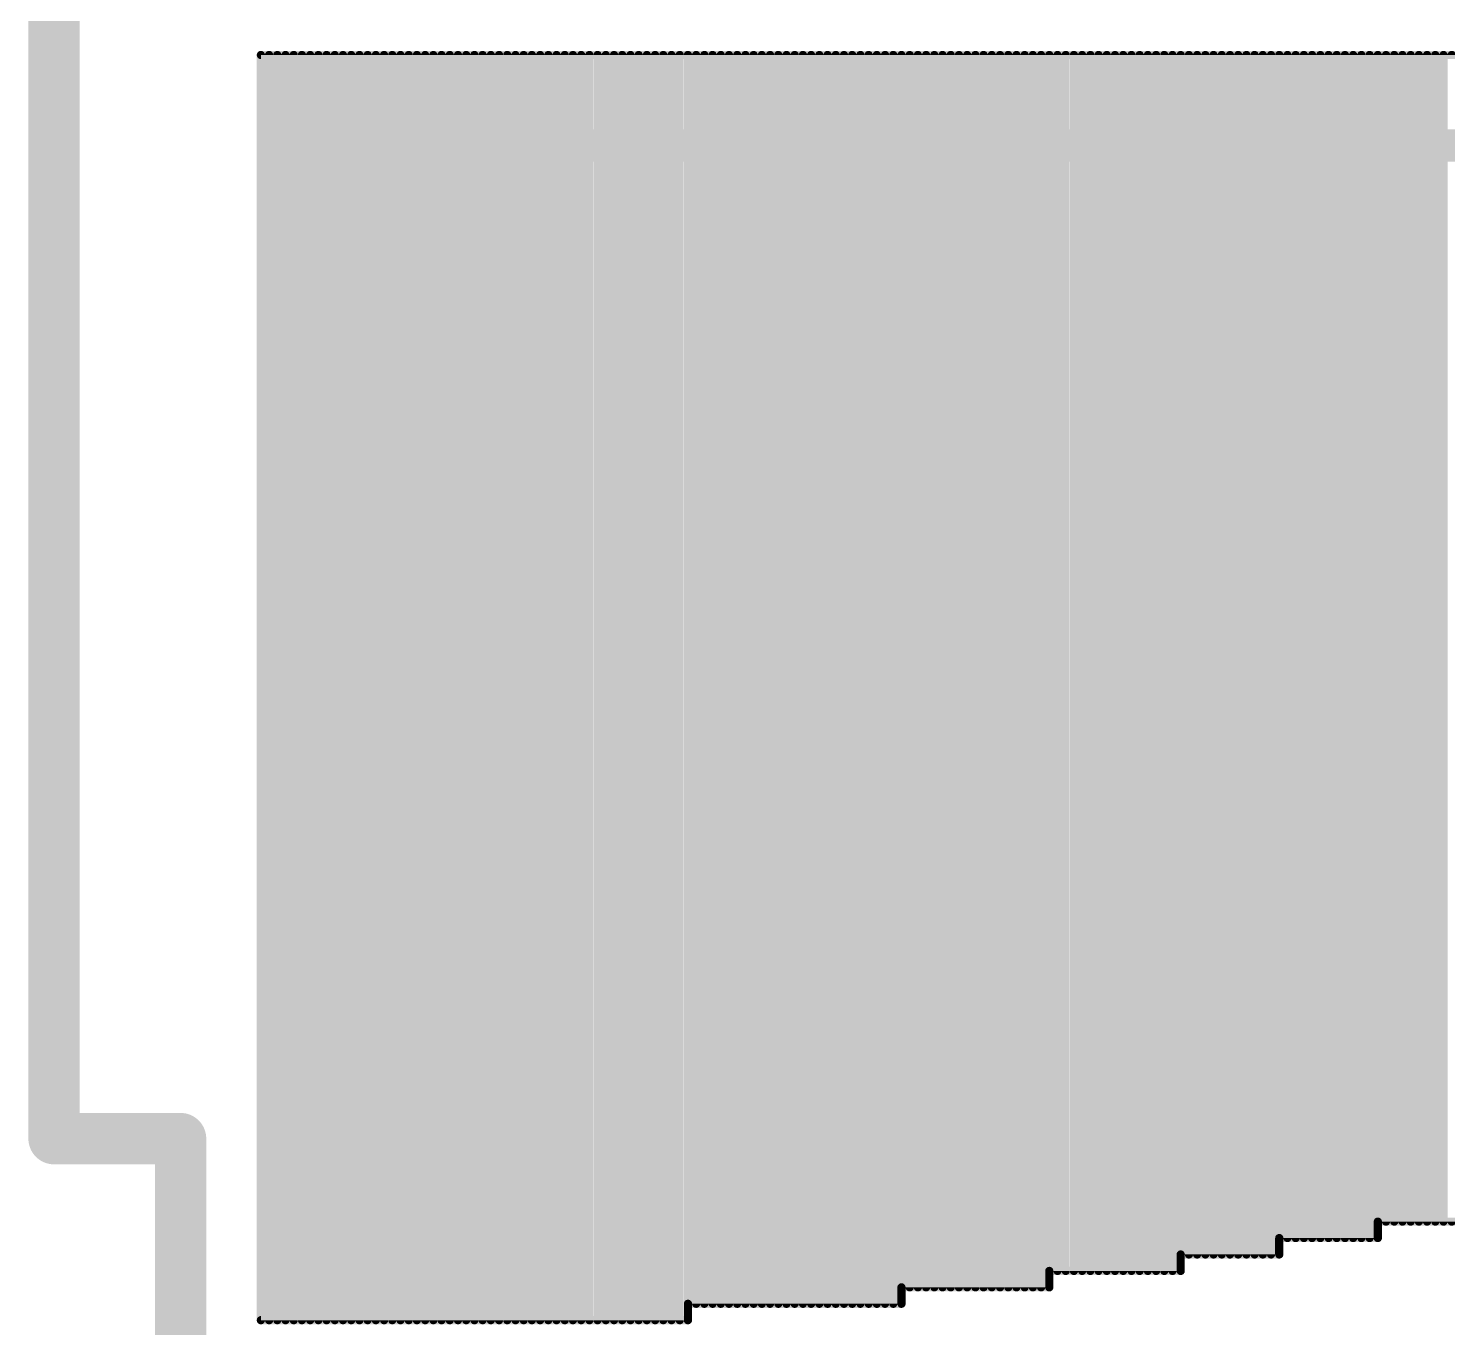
# Model space of a CAD drawing. Extents: x -0.2 to 50.2, y -0.2 to 50.2.
# Drawn here: x -0.2 to 11.02, y 8.51 to 18.78 of the extents above; entities that cross this region are included whole.
import ezdxf

# ---------------------------------------------------------------- set-up
doc = ezdxf.new("R2010")
doc.units = 0
doc.layers.add('1', color=22, linetype='CONTINUOUS')
doc.layers.add('20', color=7, linetype='CONTINUOUS')

# ---------------------------------------------------------------- blocks, each defined once
blk = doc.blocks.new('RECT')
blk.add_solid([(-0.5, -0.5), (0.5, -0.5), (-0.5, 0.5), (0.5, 0.5)])

msp = doc.modelspace()

# ---------------------------------------------------------------- linework, layer by layer
at = {"layer": '1'}
for points, const_width in [([(1.6351, 18.5649), (1.6351, 8.5649)], 0.0649), ([(22.674, 18.5649), (1.6351, 18.5649)], 0.0649), ([(1.6351, 18.5649), (1.6351, 8.5649)], 0.0649), ([(1.7, 18.5649), (1.7, 8.5649)], 0.0649), ([(1.7649, 18.5649), (1.7649, 8.5649)], 0.0649), ([(1.8299, 18.5649), (1.8299, 8.5649)], 0.0649), ([(1.8948, 18.5649), (1.8948, 8.5649)], 0.0649), ([(1.9597, 18.5649), (1.9597, 8.5649)], 0.0649), ([(2.0247, 18.5649), (2.0247, 8.5649)], 0.0649), ([(2.0896, 18.5649), (2.0896, 8.5649)], 0.0649), ([(2.1545, 18.5649), (2.1545, 8.5649)], 0.0649), ([(2.2195, 18.5649), (2.2195, 8.5649)], 0.0649), ([(2.2844, 18.5649), (2.2844, 8.5649)], 0.0649), ([(2.3493, 18.5649), (2.3493, 8.5649)], 0.0649), ([(2.4143, 18.5649), (2.4143, 8.5649)], 0.0649), ([(2.4792, 18.5649), (2.4792, 8.5649)], 0.0649), ([(2.5441, 18.5649), (2.5441, 8.5649)], 0.0649), ([(2.6091, 18.5649), (2.6091, 8.5649)], 0.0649), ([(2.674, 18.5649), (2.674, 8.5649)], 0.0649), ([(2.7389, 18.5649), (2.7389, 8.5649)], 0.0649), ([(2.8039, 18.5649), (2.8039, 8.5649)], 0.0649), ([(2.8688, 18.5649), (2.8688, 8.5649)], 0.0649), ([(2.9338, 18.5649), (2.9338, 8.5649)], 0.0649), ([(2.9987, 18.5649), (2.9987, 8.5649)], 0.0649), ([(3.0636, 18.5649), (3.0636, 8.5649)], 0.0649), ([(3.1286, 18.5649), (3.1286, 8.5649)], 0.0649), ([(3.1935, 18.5649), (3.1935, 8.5649)], 0.0649), ([(3.2584, 18.5649), (3.2584, 8.5649)], 0.0649), ([(3.3234, 18.5649), (3.3234, 8.5649)], 0.0649), ([(3.3883, 18.5649), (3.3883, 8.5649)], 0.0649), ([(3.4532, 18.5649), (3.4532, 8.5649)], 0.0649), ([(3.5182, 18.5649), (3.5182, 8.5649)], 0.0649), ([(3.5831, 18.5649), (3.5831, 8.5649)], 0.0649), ([(3.648, 18.5649), (3.648, 8.5649)], 0.0649), ([(3.713, 18.5649), (3.713, 8.5649)], 0.0649), ([(3.7779, 18.5649), (3.7779, 8.5649)], 0.0649), ([(3.8428, 18.5649), (3.8428, 8.5649)], 0.0649), ([(3.9078, 18.5649), (3.9078, 8.5649)], 0.0649), ([(3.9727, 18.5649), (3.9727, 8.5649)], 0.0649), ([(4.0376, 18.5649), (4.0376, 8.5649)], 0.0649), ([(4.1026, 18.5649), (4.1026, 8.5649)], 0.0649), ([(4.1675, 18.5649), (4.1675, 8.5649)], 0.0649), ([(4.2324, 18.5649), (4.2324, 8.5649)], 0.0649), ([(4.2974, 18.5649), (4.2974, 8.5649)], 0.0649), ([(4.3623, 18.5649), (4.3623, 8.5649)], 0.0649), ([(4.4272, 18.5649), (4.4272, 8.5649)], 0.0649), ([(4.4922, 18.5649), (4.4922, 8.5649)], 0.0649), ([(4.5571, 18.5649), (4.5571, 8.5649)], 0.0649), ([(4.622, 18.5649), (4.622, 8.5649)], 0.0649), ([(4.687, 18.5649), (4.687, 8.5649)], 0.0649), ([(4.7519, 18.5649), (4.7519, 8.5649)], 0.0649), ([(4.8169, 18.5649), (4.8169, 8.5649)], 0.0649), ([(4.8818, 18.5649), (4.8818, 8.5649)], 0.0649), ([(4.9467, 18.5649), (4.9467, 8.5649)], 0.0649), ([(5.0117, 18.5649), (5.0117, 8.5649)], 0.0649), ([(5.0766, 18.5649), (5.0766, 8.6948)], 0.0649), ([(5.1415, 18.5649), (5.1415, 8.6948)], 0.0649), ([(5.2065, 18.5649), (5.2065, 8.6948)], 0.0649), ([(5.2714, 18.5649), (5.2714, 8.6948)], 0.0649), ([(5.3363, 18.5649), (5.3363, 8.6948)], 0.0649), ([(5.4013, 18.5649), (5.4013, 8.6948)], 0.0649), ([(5.4662, 18.5649), (5.4662, 8.6948)], 0.0649), ([(5.5311, 18.5649), (5.5311, 8.6948)], 0.0649), ([(5.5961, 18.5649), (5.5961, 8.6948)], 0.0649), ([(5.661, 18.5649), (5.661, 8.6948)], 0.0649), ([(5.7259, 18.5649), (5.7259, 8.6948)], 0.0649), ([(5.7909, 18.5649), (5.7909, 8.6948)], 0.0649), ([(5.8558, 18.5649), (5.8558, 8.6948)], 0.0649), ([(5.9207, 18.5649), (5.9207, 8.6948)], 0.0649), ([(5.9857, 18.5649), (5.9857, 8.6948)], 0.0649), ([(6.0506, 18.5649), (6.0506, 8.6948)], 0.0649), ([(6.1155, 18.5649), (6.1155, 8.6948)], 0.0649), ([(6.1805, 18.5649), (6.1805, 8.6948)], 0.0649), ([(6.2454, 18.5649), (6.2454, 8.6948)], 0.0649), ([(6.3103, 18.5649), (6.3103, 8.6948)], 0.0649), ([(6.3753, 18.5649), (6.3753, 8.6948)], 0.0649), ([(6.4402, 18.5649), (6.4402, 8.6948)], 0.0649), ([(6.5051, 18.5649), (6.5051, 8.6948)], 0.0649), ([(6.5701, 18.5649), (6.5701, 8.6948)], 0.0649), ([(6.635, 18.5649), (6.635, 8.6948)], 0.0649), ([(6.6999, 18.5649), (6.6999, 8.6948)], 0.0649), ([(6.7649, 18.5649), (6.7649, 8.8247)], 0.0649), ([(6.8298, 18.5649), (6.8298, 8.8247)], 0.0649), ([(6.8948, 18.5649), (6.8948, 8.8247)], 0.0649), ([(6.9597, 18.5649), (6.9597, 8.8247)], 0.0649), ([(7.0246, 18.5649), (7.0246, 8.8247)], 0.0649), ([(7.0896, 18.5649), (7.0896, 8.8247)], 0.0649), ([(7.1545, 18.5649), (7.1545, 8.8247)], 0.0649), ([(7.2194, 18.5649), (7.2194, 8.8247)], 0.0649), ([(7.2844, 18.5649), (7.2844, 8.8247)], 0.0649), ([(7.3493, 18.5649), (7.3493, 8.8247)], 0.0649), ([(7.4142, 18.5649), (7.4142, 8.8247)], 0.0649), ([(7.4792, 18.5649), (7.4792, 8.8247)], 0.0649), ([(7.5441, 18.5649), (7.5441, 8.8247)], 0.0649), ([(7.609, 18.5649), (7.609, 8.8247)], 0.0649), ([(7.674, 18.5649), (7.674, 8.8247)], 0.0649), ([(7.7389, 18.5649), (7.7389, 8.8247)], 0.0649), ([(7.8038, 18.5649), (7.8038, 8.8247)], 0.0649), ([(7.8688, 18.5649), (7.8688, 8.8247)], 0.0649), ([(7.9337, 18.5649), (7.9337, 8.9545)], 0.0649), ([(7.9986, 18.5649), (7.9986, 8.9545)], 0.0649), ([(8.0636, 18.5649), (8.0636, 8.9545)], 0.0649), ([(8.1285, 18.5649), (8.1285, 8.9545)], 0.0649), ([(8.1934, 18.5649), (8.1934, 8.9545)], 0.0649), ([(8.2584, 18.5649), (8.2584, 8.9545)], 0.0649), ([(8.3233, 18.5649), (8.3233, 8.9545)], 0.0649), ([(8.3882, 18.5649), (8.3882, 8.9545)], 0.0649), ([(8.4532, 18.5649), (8.4532, 8.9545)], 0.0649), ([(8.5181, 18.5649), (8.5181, 8.9545)], 0.0649), ([(8.583, 18.5649), (8.583, 8.9545)], 0.0649), ([(8.648, 18.5649), (8.648, 8.9545)], 0.0649), ([(8.7129, 18.5649), (8.7129, 8.9545)], 0.0649), ([(8.7778, 18.5649), (8.7778, 8.9545)], 0.0649), ([(8.8428, 18.5649), (8.8428, 8.9545)], 0.0649), ([(8.9077, 18.5649), (8.9077, 8.9545)], 0.0649), ([(8.9726, 18.5649), (8.9726, 9.0844)], 0.0649), ([(9.0376, 18.5649), (9.0376, 9.0844)], 0.0649), ([(9.1025, 18.5649), (9.1025, 9.0844)], 0.0649), ([(9.1675, 18.5649), (9.1675, 9.0844)], 0.0649), ([(9.2324, 18.5649), (9.2324, 9.0844)], 0.0649), ([(9.2973, 18.5649), (9.2973, 9.0844)], 0.0649), ([(9.3623, 18.5649), (9.3623, 9.0844)], 0.0649), ([(9.4272, 18.5649), (9.4272, 9.0844)], 0.0649), ([(9.4921, 18.5649), (9.4921, 9.0844)], 0.0649), ([(9.5571, 18.5649), (9.5571, 9.0844)], 0.0649), ([(9.622, 18.5649), (9.622, 9.0844)], 0.0649), ([(9.6869, 18.5649), (9.6869, 9.0844)], 0.0649), ([(9.7519, 18.5649), (9.7519, 9.2143)], 0.0649), ([(9.8168, 18.5649), (9.8168, 9.2143)], 0.0649), ([(9.8817, 18.5649), (9.8817, 9.2143)], 0.0649), ([(9.9467, 18.5649), (9.9467, 9.2143)], 0.0649), ([(10.0116, 18.5649), (10.0116, 9.2143)], 0.0649), ([(10.0765, 18.5649), (10.0765, 9.2143)], 0.0649), ([(10.1415, 18.5649), (10.1415, 9.2143)], 0.0649), ([(10.2064, 18.5649), (10.2064, 9.2143)], 0.0649), ([(10.2713, 18.5649), (10.2713, 9.2143)], 0.0649), ([(10.3363, 18.5649), (10.3363, 9.2143)], 0.0649), ([(10.4012, 18.5649), (10.4012, 9.2143)], 0.0649), ([(10.4661, 18.5649), (10.4661, 9.2143)], 0.0649), ([(10.5311, 18.5649), (10.5311, 9.3442)], 0.0649), ([(10.596, 18.5649), (10.596, 9.3442)], 0.0649), ([(10.6609, 18.5649), (10.6609, 9.3442)], 0.0649), ([(10.7259, 18.5649), (10.7259, 9.3442)], 0.0649), ([(10.7908, 18.5649), (10.7908, 9.3442)], 0.0649), ([(10.8557, 18.5649), (10.8557, 9.3442)], 0.0649), ([(10.9207, 18.5649), (10.9207, 9.3442)], 0.0649), ([(10.9856, 18.5649), (10.9856, 9.3442)], 0.0649), ([(2.0253, 17.85), (1.9597, 17.9156)], 0.254), ([(19, 17.85), (2.0253, 17.85)], 0.254), ([(10.4662, 9.2143), (10.4662, 9.3442)], 0.0649), ([(10.4662, 9.3442), (11.1156, 9.3442)], 0.0649), ([(9.687, 9.0844), (9.687, 9.2143)], 0.0649), ([(9.687, 9.2143), (10.4662, 9.2143)], 0.0649), ([(8.9078, 8.9545), (8.9078, 9.0844)], 0.0649), ([(8.9078, 9.0844), (9.687, 9.0844)], 0.0649), ([(7.8688, 8.8247), (7.8688, 8.9545)], 0.0649), ([(7.8688, 8.9545), (8.9078, 8.9545)], 0.0649), ([(6.7, 8.6948), (6.7, 8.8247)], 0.0649), ([(6.7, 8.8247), (7.8688, 8.8247)], 0.0649), ([(5.0117, 8.5649), (5.0117, 8.6948)], 0.0649), ([(5.0117, 8.6948), (6.7, 8.6948)], 0.0649), ([(1.6351, 8.5649), (5.0117, 8.5649)], 0.0649)]:
    msp.add_lwpolyline(points, dxfattribs=dict(at, const_width=const_width))
for points, const_width in [([(1.6513, 18.5649, 1), (1.6188, 18.5649)], 0.0325), ([(1.6351, 18.5812, 1), (1.6351, 18.5487)], 0.0325), ([(1.6513, 18.5649, 1), (1.6188, 18.5649)], 0.0325), ([(1.7162, 18.5649, 1), (1.6838, 18.5649)], 0.0325), ([(1.7812, 18.5649, 1), (1.7487, 18.5649)], 0.0325), ([(1.8461, 18.5649, 1), (1.8136, 18.5649)], 0.0325), ([(1.911, 18.5649, 1), (1.8786, 18.5649)], 0.0325), ([(1.976, 18.5649, 1), (1.9435, 18.5649)], 0.0325), ([(2.0409, 18.5649, 1), (2.0084, 18.5649)], 0.0325), ([(2.1058, 18.5649, 1), (2.0734, 18.5649)], 0.0325), ([(2.1708, 18.5649, 1), (2.1383, 18.5649)], 0.0325), ([(2.2357, 18.5649, 1), (2.2032, 18.5649)], 0.0325), ([(2.3006, 18.5649, 1), (2.2682, 18.5649)], 0.0325), ([(2.3656, 18.5649, 1), (2.3331, 18.5649)], 0.0325), ([(2.4305, 18.5649, 1), (2.398, 18.5649)], 0.0325), ([(2.4954, 18.5649, 1), (2.463, 18.5649)], 0.0325), ([(2.5604, 18.5649, 1), (2.5279, 18.5649)], 0.0325), ([(2.6253, 18.5649, 1), (2.5928, 18.5649)], 0.0325), ([(2.6902, 18.5649, 1), (2.6578, 18.5649)], 0.0325), ([(2.7552, 18.5649, 1), (2.7227, 18.5649)], 0.0325), ([(2.8201, 18.5649, 1), (2.7877, 18.5649)], 0.0325), ([(2.8851, 18.5649, 1), (2.8526, 18.5649)], 0.0325), ([(2.95, 18.5649, 1), (2.9175, 18.5649)], 0.0325), ([(3.0149, 18.5649, 1), (2.9825, 18.5649)], 0.0325), ([(3.0799, 18.5649, 1), (3.0474, 18.5649)], 0.0325), ([(3.1448, 18.5649, 1), (3.1123, 18.5649)], 0.0325), ([(3.2097, 18.5649, 1), (3.1773, 18.5649)], 0.0325), ([(3.2747, 18.5649, 1), (3.2422, 18.5649)], 0.0325), ([(3.3396, 18.5649, 1), (3.3071, 18.5649)], 0.0325), ([(3.4045, 18.5649, 1), (3.3721, 18.5649)], 0.0325), ([(3.4695, 18.5649, 1), (3.437, 18.5649)], 0.0325), ([(3.5344, 18.5649, 1), (3.5019, 18.5649)], 0.0325), ([(3.5993, 18.5649, 1), (3.5669, 18.5649)], 0.0325), ([(3.6643, 18.5649, 1), (3.6318, 18.5649)], 0.0325), ([(3.7292, 18.5649, 1), (3.6967, 18.5649)], 0.0325), ([(3.7941, 18.5649, 1), (3.7617, 18.5649)], 0.0325), ([(3.8591, 18.5649, 1), (3.8266, 18.5649)], 0.0325), ([(3.924, 18.5649, 1), (3.8915, 18.5649)], 0.0325), ([(3.9889, 18.5649, 1), (3.9565, 18.5649)], 0.0325), ([(4.0539, 18.5649, 1), (4.0214, 18.5649)], 0.0325), ([(4.1188, 18.5649, 1), (4.0863, 18.5649)], 0.0325), ([(4.1837, 18.5649, 1), (4.1513, 18.5649)], 0.0325), ([(4.2487, 18.5649, 1), (4.2162, 18.5649)], 0.0325), ([(4.3136, 18.5649, 1), (4.2811, 18.5649)], 0.0325), ([(4.3785, 18.5649, 1), (4.3461, 18.5649)], 0.0325), ([(4.4435, 18.5649, 1), (4.411, 18.5649)], 0.0325), ([(4.5084, 18.5649, 1), (4.4759, 18.5649)], 0.0325), ([(4.5733, 18.5649, 1), (4.5409, 18.5649)], 0.0325), ([(4.6383, 18.5649, 1), (4.6058, 18.5649)], 0.0325), ([(4.7032, 18.5649, 1), (4.6707, 18.5649)], 0.0325), ([(4.7681, 18.5649, 1), (4.7357, 18.5649)], 0.0325), ([(4.8331, 18.5649, 1), (4.8006, 18.5649)], 0.0325), ([(4.898, 18.5649, 1), (4.8656, 18.5649)], 0.0325), ([(4.963, 18.5649, 1), (4.9305, 18.5649)], 0.0325), ([(5.0279, 18.5649, 1), (4.9954, 18.5649)], 0.0325), ([(5.0928, 18.5649, 1), (5.0604, 18.5649)], 0.0325), ([(5.1578, 18.5649, 1), (5.1253, 18.5649)], 0.0325), ([(5.2227, 18.5649, 1), (5.1902, 18.5649)], 0.0325), ([(5.2876, 18.5649, 1), (5.2552, 18.5649)], 0.0325), ([(5.3526, 18.5649, 1), (5.3201, 18.5649)], 0.0325), ([(5.4175, 18.5649, 1), (5.385, 18.5649)], 0.0325), ([(5.4824, 18.5649, 1), (5.45, 18.5649)], 0.0325), ([(5.5474, 18.5649, 1), (5.5149, 18.5649)], 0.0325), ([(5.6123, 18.5649, 1), (5.5798, 18.5649)], 0.0325), ([(5.6772, 18.5649, 1), (5.6448, 18.5649)], 0.0325), ([(5.7422, 18.5649, 1), (5.7097, 18.5649)], 0.0325), ([(5.8071, 18.5649, 1), (5.7746, 18.5649)], 0.0325), ([(5.872, 18.5649, 1), (5.8396, 18.5649)], 0.0325), ([(5.937, 18.5649, 1), (5.9045, 18.5649)], 0.0325), ([(6.0019, 18.5649, 1), (5.9694, 18.5649)], 0.0325), ([(6.0668, 18.5649, 1), (6.0344, 18.5649)], 0.0325), ([(6.1318, 18.5649, 1), (6.0993, 18.5649)], 0.0325), ([(6.1967, 18.5649, 1), (6.1642, 18.5649)], 0.0325), ([(6.2616, 18.5649, 1), (6.2292, 18.5649)], 0.0325), ([(6.3266, 18.5649, 1), (6.2941, 18.5649)], 0.0325), ([(6.3915, 18.5649, 1), (6.359, 18.5649)], 0.0325), ([(6.4564, 18.5649, 1), (6.424, 18.5649)], 0.0325), ([(6.5214, 18.5649, 1), (6.4889, 18.5649)], 0.0325), ([(6.5863, 18.5649, 1), (6.5538, 18.5649)], 0.0325), ([(6.6512, 18.5649, 1), (6.6188, 18.5649)], 0.0325), ([(6.7162, 18.5649, 1), (6.6837, 18.5649)], 0.0325), ([(6.7811, 18.5649, 1), (6.7486, 18.5649)], 0.0325), ([(6.846, 18.5649, 1), (6.8136, 18.5649)], 0.0325), ([(6.911, 18.5649, 1), (6.8785, 18.5649)], 0.0325), ([(6.9759, 18.5649, 1), (6.9435, 18.5649)], 0.0325), ([(7.0409, 18.5649, 1), (7.0084, 18.5649)], 0.0325), ([(7.1058, 18.5649, 1), (7.0733, 18.5649)], 0.0325), ([(7.1707, 18.5649, 1), (7.1383, 18.5649)], 0.0325), ([(7.2357, 18.5649, 1), (7.2032, 18.5649)], 0.0325), ([(7.3006, 18.5649, 1), (7.2681, 18.5649)], 0.0325), ([(7.3655, 18.5649, 1), (7.3331, 18.5649)], 0.0325), ([(7.4305, 18.5649, 1), (7.398, 18.5649)], 0.0325), ([(7.4954, 18.5649, 1), (7.4629, 18.5649)], 0.0325), ([(7.5603, 18.5649, 1), (7.5279, 18.5649)], 0.0325), ([(7.6253, 18.5649, 1), (7.5928, 18.5649)], 0.0325), ([(7.6902, 18.5649, 1), (7.6577, 18.5649)], 0.0325), ([(7.7551, 18.5649, 1), (7.7227, 18.5649)], 0.0325), ([(7.8201, 18.5649, 1), (7.7876, 18.5649)], 0.0325), ([(7.885, 18.5649, 1), (7.8525, 18.5649)], 0.0325), ([(7.9499, 18.5649, 1), (7.9175, 18.5649)], 0.0325), ([(8.0149, 18.5649, 1), (7.9824, 18.5649)], 0.0325), ([(8.0798, 18.5649, 1), (8.0473, 18.5649)], 0.0325), ([(8.1447, 18.5649, 1), (8.1123, 18.5649)], 0.0325), ([(8.2097, 18.5649, 1), (8.1772, 18.5649)], 0.0325), ([(8.2746, 18.5649, 1), (8.2421, 18.5649)], 0.0325), ([(8.3395, 18.5649, 1), (8.3071, 18.5649)], 0.0325), ([(8.4045, 18.5649, 1), (8.372, 18.5649)], 0.0325), ([(8.4694, 18.5649, 1), (8.4369, 18.5649)], 0.0325), ([(8.5343, 18.5649, 1), (8.5019, 18.5649)], 0.0325), ([(8.5993, 18.5649, 1), (8.5668, 18.5649)], 0.0325), ([(8.6642, 18.5649, 1), (8.6317, 18.5649)], 0.0325), ([(8.7291, 18.5649, 1), (8.6967, 18.5649)], 0.0325), ([(8.7941, 18.5649, 1), (8.7616, 18.5649)], 0.0325), ([(8.859, 18.5649, 1), (8.8265, 18.5649)], 0.0325), ([(8.9239, 18.5649, 1), (8.8915, 18.5649)], 0.0325), ([(8.9889, 18.5649, 1), (8.9564, 18.5649)], 0.0325), ([(9.0538, 18.5649, 1), (9.0214, 18.5649)], 0.0325), ([(9.1188, 18.5649, 1), (9.0863, 18.5649)], 0.0325), ([(9.1837, 18.5649, 1), (9.1512, 18.5649)], 0.0325), ([(9.2486, 18.5649, 1), (9.2162, 18.5649)], 0.0325), ([(9.3136, 18.5649, 1), (9.2811, 18.5649)], 0.0325), ([(9.3785, 18.5649, 1), (9.346, 18.5649)], 0.0325), ([(9.4434, 18.5649, 1), (9.411, 18.5649)], 0.0325), ([(9.5084, 18.5649, 1), (9.4759, 18.5649)], 0.0325), ([(9.5733, 18.5649, 1), (9.5408, 18.5649)], 0.0325), ([(9.6382, 18.5649, 1), (9.6058, 18.5649)], 0.0325), ([(9.7032, 18.5649, 1), (9.6707, 18.5649)], 0.0325), ([(9.7681, 18.5649, 1), (9.7356, 18.5649)], 0.0325), ([(9.833, 18.5649, 1), (9.8006, 18.5649)], 0.0325), ([(9.898, 18.5649, 1), (9.8655, 18.5649)], 0.0325), ([(9.9629, 18.5649, 1), (9.9304, 18.5649)], 0.0325), ([(10.0278, 18.5649, 1), (9.9954, 18.5649)], 0.0325), ([(10.0928, 18.5649, 1), (10.0603, 18.5649)], 0.0325), ([(10.1577, 18.5649, 1), (10.1252, 18.5649)], 0.0325), ([(10.2226, 18.5649, 1), (10.1902, 18.5649)], 0.0325), ([(10.2876, 18.5649, 1), (10.2551, 18.5649)], 0.0325), ([(10.3525, 18.5649, 1), (10.32, 18.5649)], 0.0325), ([(10.4174, 18.5649, 1), (10.385, 18.5649)], 0.0325), ([(10.4824, 18.5649, 1), (10.4499, 18.5649)], 0.0325), ([(10.5473, 18.5649, 1), (10.5148, 18.5649)], 0.0325), ([(10.6122, 18.5649, 1), (10.5798, 18.5649)], 0.0325), ([(10.6772, 18.5649, 1), (10.6447, 18.5649)], 0.0325), ([(10.7421, 18.5649, 1), (10.7096, 18.5649)], 0.0325), ([(10.807, 18.5649, 1), (10.7746, 18.5649)], 0.0325), ([(10.872, 18.5649, 1), (10.8395, 18.5649)], 0.0325), ([(10.9369, 18.5649, 1), (10.9044, 18.5649)], 0.0325), ([(11.0018, 18.5649, 1), (10.9694, 18.5649)], 0.0325), ([(11.0668, 18.5649, 1), (11.0343, 18.5649)], 0.0325), ([(2.0046, 17.9605, 1), (1.9148, 17.8707)], 0.127), ([(2.0253, 17.9135, 1), (2.0253, 17.7865)], 0.127), ([(1.9804, 17.8051, 1), (2.0702, 17.8949)], 0.127), ([(10.4825, 9.3442, 1), (10.45, 9.3442)], 0.0325), ([(10.4662, 9.3604, 1), (10.4662, 9.3279)], 0.0325), ([(10.5148, 9.3442, 1), (10.5473, 9.3442)], 0.0325), ([(10.5798, 9.3442, 1), (10.6122, 9.3442)], 0.0325), ([(10.6447, 9.3442, 1), (10.6772, 9.3442)], 0.0325), ([(10.7096, 9.3442, 1), (10.7421, 9.3442)], 0.0325), ([(10.7746, 9.3442, 1), (10.807, 9.3442)], 0.0325), ([(10.8395, 9.3442, 1), (10.872, 9.3442)], 0.0325), ([(10.9044, 9.3442, 1), (10.9369, 9.3442)], 0.0325), ([(10.9694, 9.3442, 1), (11.0018, 9.3442)], 0.0325), ([(11.0343, 9.3442, 1), (11.0668, 9.3442)], 0.0325), ([(9.7032, 9.2143, 1), (9.6708, 9.2143)], 0.0325), ([(9.687, 9.2305, 1), (9.687, 9.1981)], 0.0325), ([(9.7356, 9.2143, 1), (9.7681, 9.2143)], 0.0325), ([(9.8006, 9.2143, 1), (9.833, 9.2143)], 0.0325), ([(9.8655, 9.2143, 1), (9.898, 9.2143)], 0.0325), ([(9.9304, 9.2143, 1), (9.9629, 9.2143)], 0.0325), ([(9.9954, 9.2143, 1), (10.0278, 9.2143)], 0.0325), ([(10.0603, 9.2143, 1), (10.0928, 9.2143)], 0.0325), ([(10.1252, 9.2143, 1), (10.1577, 9.2143)], 0.0325), ([(10.1902, 9.2143, 1), (10.2226, 9.2143)], 0.0325), ([(10.2551, 9.2143, 1), (10.2876, 9.2143)], 0.0325), ([(10.32, 9.2143, 1), (10.3525, 9.2143)], 0.0325), ([(10.385, 9.2143, 1), (10.4174, 9.2143)], 0.0325), ([(10.45, 9.2143, 1), (10.4825, 9.2143)], 0.0325), ([(10.4499, 9.2143, 1), (10.4824, 9.2143)], 0.0325), ([(10.4662, 9.1981, 1), (10.4662, 9.2305)], 0.0325), ([(8.9078, 9.1007, 1), (8.9078, 9.0682)], 0.0325), ([(8.924, 9.0844, 1), (8.8916, 9.0844)], 0.0325), ([(8.9564, 9.0844, 1), (8.9889, 9.0844)], 0.0325), ([(9.0214, 9.0844, 1), (9.0538, 9.0844)], 0.0325), ([(9.0863, 9.0844, 1), (9.1188, 9.0844)], 0.0325), ([(9.1512, 9.0844, 1), (9.1837, 9.0844)], 0.0325), ([(9.2162, 9.0844, 1), (9.2486, 9.0844)], 0.0325), ([(9.2811, 9.0844, 1), (9.3136, 9.0844)], 0.0325), ([(9.346, 9.0844, 1), (9.3785, 9.0844)], 0.0325), ([(9.411, 9.0844, 1), (9.4434, 9.0844)], 0.0325), ([(9.4759, 9.0844, 1), (9.5084, 9.0844)], 0.0325), ([(9.5408, 9.0844, 1), (9.5733, 9.0844)], 0.0325), ([(9.6058, 9.0844, 1), (9.6382, 9.0844)], 0.0325), ([(9.6707, 9.0844, 1), (9.7032, 9.0844)], 0.0325), ([(9.6708, 9.0844, 1), (9.7032, 9.0844)], 0.0325), ([(9.687, 9.0682, 1), (9.687, 9.1007)], 0.0325), ([(7.8851, 8.9545, 1), (7.8526, 8.9545)], 0.0325), ([(7.8688, 8.9708, 1), (7.8688, 8.9383)], 0.0325), ([(8.9078, 8.9383, 1), (8.9078, 8.9708)], 0.0325), ([(7.9175, 8.9545, 1), (7.9499, 8.9545)], 0.0325), ([(7.9824, 8.9545, 1), (8.0149, 8.9545)], 0.0325), ([(8.0473, 8.9545, 1), (8.0798, 8.9545)], 0.0325), ([(8.1123, 8.9545, 1), (8.1447, 8.9545)], 0.0325), ([(8.1772, 8.9545, 1), (8.2097, 8.9545)], 0.0325), ([(8.2421, 8.9545, 1), (8.2746, 8.9545)], 0.0325), ([(8.3071, 8.9545, 1), (8.3395, 8.9545)], 0.0325), ([(8.372, 8.9545, 1), (8.4045, 8.9545)], 0.0325), ([(8.4369, 8.9545, 1), (8.4694, 8.9545)], 0.0325), ([(8.5019, 8.9545, 1), (8.5343, 8.9545)], 0.0325), ([(8.5668, 8.9545, 1), (8.5993, 8.9545)], 0.0325), ([(8.6317, 8.9545, 1), (8.6642, 8.9545)], 0.0325), ([(8.6967, 8.9545, 1), (8.7291, 8.9545)], 0.0325), ([(8.7616, 8.9545, 1), (8.7941, 8.9545)], 0.0325), ([(8.8265, 8.9545, 1), (8.859, 8.9545)], 0.0325), ([(8.8915, 8.9545, 1), (8.9239, 8.9545)], 0.0325), ([(8.8916, 8.9545, 1), (8.924, 8.9545)], 0.0325), ([(6.7162, 8.8247, 1), (6.6838, 8.8247)], 0.0325), ([(6.7, 8.8409, 1), (6.7, 8.8084)], 0.0325), ([(6.7486, 8.8247, 1), (6.7811, 8.8247)], 0.0325), ([(6.8136, 8.8247, 1), (6.846, 8.8247)], 0.0325), ([(6.8785, 8.8247, 1), (6.911, 8.8247)], 0.0325), ([(6.9435, 8.8247, 1), (6.9759, 8.8247)], 0.0325), ([(7.0084, 8.8247, 1), (7.0409, 8.8247)], 0.0325), ([(7.0733, 8.8247, 1), (7.1058, 8.8247)], 0.0325), ([(7.1383, 8.8247, 1), (7.1707, 8.8247)], 0.0325), ([(7.2032, 8.8247, 1), (7.2357, 8.8247)], 0.0325), ([(7.2681, 8.8247, 1), (7.3006, 8.8247)], 0.0325), ([(7.3331, 8.8247, 1), (7.3655, 8.8247)], 0.0325), ([(7.398, 8.8247, 1), (7.4305, 8.8247)], 0.0325), ([(7.4629, 8.8247, 1), (7.4954, 8.8247)], 0.0325), ([(7.5279, 8.8247, 1), (7.5603, 8.8247)], 0.0325), ([(7.5928, 8.8247, 1), (7.6253, 8.8247)], 0.0325), ([(7.6577, 8.8247, 1), (7.6902, 8.8247)], 0.0325), ([(7.7227, 8.8247, 1), (7.7551, 8.8247)], 0.0325), ([(7.7876, 8.8247, 1), (7.8201, 8.8247)], 0.0325), ([(7.8526, 8.8247, 1), (7.8851, 8.8247)], 0.0325), ([(7.8525, 8.8247, 1), (7.885, 8.8247)], 0.0325), ([(7.8688, 8.8084, 1), (7.8688, 8.8409)], 0.0325), ([(5.0117, 8.711, 1), (5.0117, 8.6786)], 0.0325), ([(5.0279, 8.6948, 1), (4.9955, 8.6948)], 0.0325), ([(5.0604, 8.6948, 1), (5.0928, 8.6948)], 0.0325), ([(5.1253, 8.6948, 1), (5.1578, 8.6948)], 0.0325), ([(5.1902, 8.6948, 1), (5.2227, 8.6948)], 0.0325), ([(5.2552, 8.6948, 1), (5.2876, 8.6948)], 0.0325), ([(5.3201, 8.6948, 1), (5.3526, 8.6948)], 0.0325), ([(5.385, 8.6948, 1), (5.4175, 8.6948)], 0.0325), ([(5.45, 8.6948, 1), (5.4824, 8.6948)], 0.0325), ([(5.5149, 8.6948, 1), (5.5474, 8.6948)], 0.0325), ([(5.5798, 8.6948, 1), (5.6123, 8.6948)], 0.0325), ([(5.6448, 8.6948, 1), (5.6772, 8.6948)], 0.0325), ([(5.7097, 8.6948, 1), (5.7422, 8.6948)], 0.0325), ([(5.7746, 8.6948, 1), (5.8071, 8.6948)], 0.0325), ([(5.8396, 8.6948, 1), (5.872, 8.6948)], 0.0325), ([(5.9045, 8.6948, 1), (5.937, 8.6948)], 0.0325), ([(5.9694, 8.6948, 1), (6.0019, 8.6948)], 0.0325), ([(6.0344, 8.6948, 1), (6.0668, 8.6948)], 0.0325), ([(6.0993, 8.6948, 1), (6.1318, 8.6948)], 0.0325), ([(6.1642, 8.6948, 1), (6.1967, 8.6948)], 0.0325), ([(6.2292, 8.6948, 1), (6.2616, 8.6948)], 0.0325), ([(6.2941, 8.6948, 1), (6.3266, 8.6948)], 0.0325), ([(6.359, 8.6948, 1), (6.3915, 8.6948)], 0.0325), ([(6.424, 8.6948, 1), (6.4564, 8.6948)], 0.0325), ([(6.4889, 8.6948, 1), (6.5214, 8.6948)], 0.0325), ([(6.5538, 8.6948, 1), (6.5863, 8.6948)], 0.0325), ([(6.6188, 8.6948, 1), (6.6512, 8.6948)], 0.0325), ([(6.6837, 8.6948, 1), (6.7162, 8.6948)], 0.0325), ([(6.6838, 8.6948, 1), (6.7162, 8.6948)], 0.0325), ([(6.7, 8.6786, 1), (6.7, 8.711)], 0.0325), ([(1.6351, 8.5812, 1), (1.6351, 8.5487)], 0.0325), ([(1.6188, 8.5649, 1), (1.6513, 8.5649)], 0.0325), ([(1.6188, 8.5649, 1), (1.6513, 8.5649)], 0.0325), ([(1.6838, 8.5649, 1), (1.7162, 8.5649)], 0.0325), ([(1.7487, 8.5649, 1), (1.7812, 8.5649)], 0.0325), ([(1.8136, 8.5649, 1), (1.8461, 8.5649)], 0.0325), ([(1.8786, 8.5649, 1), (1.911, 8.5649)], 0.0325), ([(1.9435, 8.5649, 1), (1.976, 8.5649)], 0.0325), ([(2.0084, 8.5649, 1), (2.0409, 8.5649)], 0.0325), ([(2.0734, 8.5649, 1), (2.1058, 8.5649)], 0.0325), ([(2.1383, 8.5649, 1), (2.1708, 8.5649)], 0.0325), ([(2.2032, 8.5649, 1), (2.2357, 8.5649)], 0.0325), ([(2.2682, 8.5649, 1), (2.3006, 8.5649)], 0.0325), ([(2.3331, 8.5649, 1), (2.3656, 8.5649)], 0.0325), ([(2.398, 8.5649, 1), (2.4305, 8.5649)], 0.0325), ([(2.463, 8.5649, 1), (2.4954, 8.5649)], 0.0325), ([(2.5279, 8.5649, 1), (2.5604, 8.5649)], 0.0325), ([(2.5928, 8.5649, 1), (2.6253, 8.5649)], 0.0325), ([(2.6578, 8.5649, 1), (2.6902, 8.5649)], 0.0325), ([(2.7227, 8.5649, 1), (2.7552, 8.5649)], 0.0325), ([(2.7877, 8.5649, 1), (2.8201, 8.5649)], 0.0325), ([(2.8526, 8.5649, 1), (2.8851, 8.5649)], 0.0325), ([(2.9175, 8.5649, 1), (2.95, 8.5649)], 0.0325), ([(2.9825, 8.5649, 1), (3.0149, 8.5649)], 0.0325), ([(3.0474, 8.5649, 1), (3.0799, 8.5649)], 0.0325), ([(3.1123, 8.5649, 1), (3.1448, 8.5649)], 0.0325), ([(3.1773, 8.5649, 1), (3.2097, 8.5649)], 0.0325), ([(3.2422, 8.5649, 1), (3.2747, 8.5649)], 0.0325), ([(3.3071, 8.5649, 1), (3.3396, 8.5649)], 0.0325), ([(3.3721, 8.5649, 1), (3.4045, 8.5649)], 0.0325), ([(3.437, 8.5649, 1), (3.4695, 8.5649)], 0.0325), ([(3.5019, 8.5649, 1), (3.5344, 8.5649)], 0.0325), ([(3.5669, 8.5649, 1), (3.5993, 8.5649)], 0.0325), ([(3.6318, 8.5649, 1), (3.6643, 8.5649)], 0.0325), ([(3.6967, 8.5649, 1), (3.7292, 8.5649)], 0.0325), ([(3.7617, 8.5649, 1), (3.7941, 8.5649)], 0.0325), ([(3.8266, 8.5649, 1), (3.8591, 8.5649)], 0.0325), ([(3.8915, 8.5649, 1), (3.924, 8.5649)], 0.0325), ([(3.9565, 8.5649, 1), (3.9889, 8.5649)], 0.0325), ([(4.0214, 8.5649, 1), (4.0539, 8.5649)], 0.0325), ([(4.0863, 8.5649, 1), (4.1188, 8.5649)], 0.0325), ([(4.1513, 8.5649, 1), (4.1837, 8.5649)], 0.0325), ([(4.2162, 8.5649, 1), (4.2487, 8.5649)], 0.0325), ([(4.2811, 8.5649, 1), (4.3136, 8.5649)], 0.0325), ([(4.3461, 8.5649, 1), (4.3785, 8.5649)], 0.0325), ([(4.411, 8.5649, 1), (4.4435, 8.5649)], 0.0325), ([(4.4759, 8.5649, 1), (4.5084, 8.5649)], 0.0325), ([(4.5409, 8.5649, 1), (4.5733, 8.5649)], 0.0325), ([(4.6058, 8.5649, 1), (4.6383, 8.5649)], 0.0325), ([(4.6707, 8.5649, 1), (4.7032, 8.5649)], 0.0325), ([(4.7357, 8.5649, 1), (4.7681, 8.5649)], 0.0325), ([(4.8006, 8.5649, 1), (4.8331, 8.5649)], 0.0325), ([(4.8656, 8.5649, 1), (4.898, 8.5649)], 0.0325), ([(4.9305, 8.5649, 1), (4.963, 8.5649)], 0.0325), ([(4.9954, 8.5649, 1), (5.0279, 8.5649)], 0.0325), ([(4.9955, 8.5649, 1), (5.0279, 8.5649)], 0.0325), ([(5.0117, 8.5487, 1), (5.0117, 8.5812)], 0.0325)]:
    msp.add_lwpolyline(points, format="xyb", dxfattribs=dict(at, const_width=const_width))
at = {"layer": '20', "const_width": 0.4064}
for points in [[(0, 10), (0, 20)], [(1, 10), (0, 10)], [(1, 0), (1, 10)]]:
    msp.add_lwpolyline(points, dxfattribs=at)
at = {"layer": '20', "const_width": 0.2032}
for points in [[(0, 10.1016, 1), (0, 9.8984)], [(-0.1016, 10, 1), (0.1016, 10)], [(1.1016, 10, 1), (0.8984, 10)], [(1, 9.8984, 1), (1, 10.1016)]]:
    msp.add_lwpolyline(points, format="xyb", dxfattribs=at)

# ---------------------------------------------------------------- block references
at = {"layer": '1', "xscale": 1.27, "yscale": 0.635, "rotation": 270}
msp.add_blockref('RECT', (1.9597, 17.9156), dxfattribs=at)

doc.saveas('drawing.dxf')
